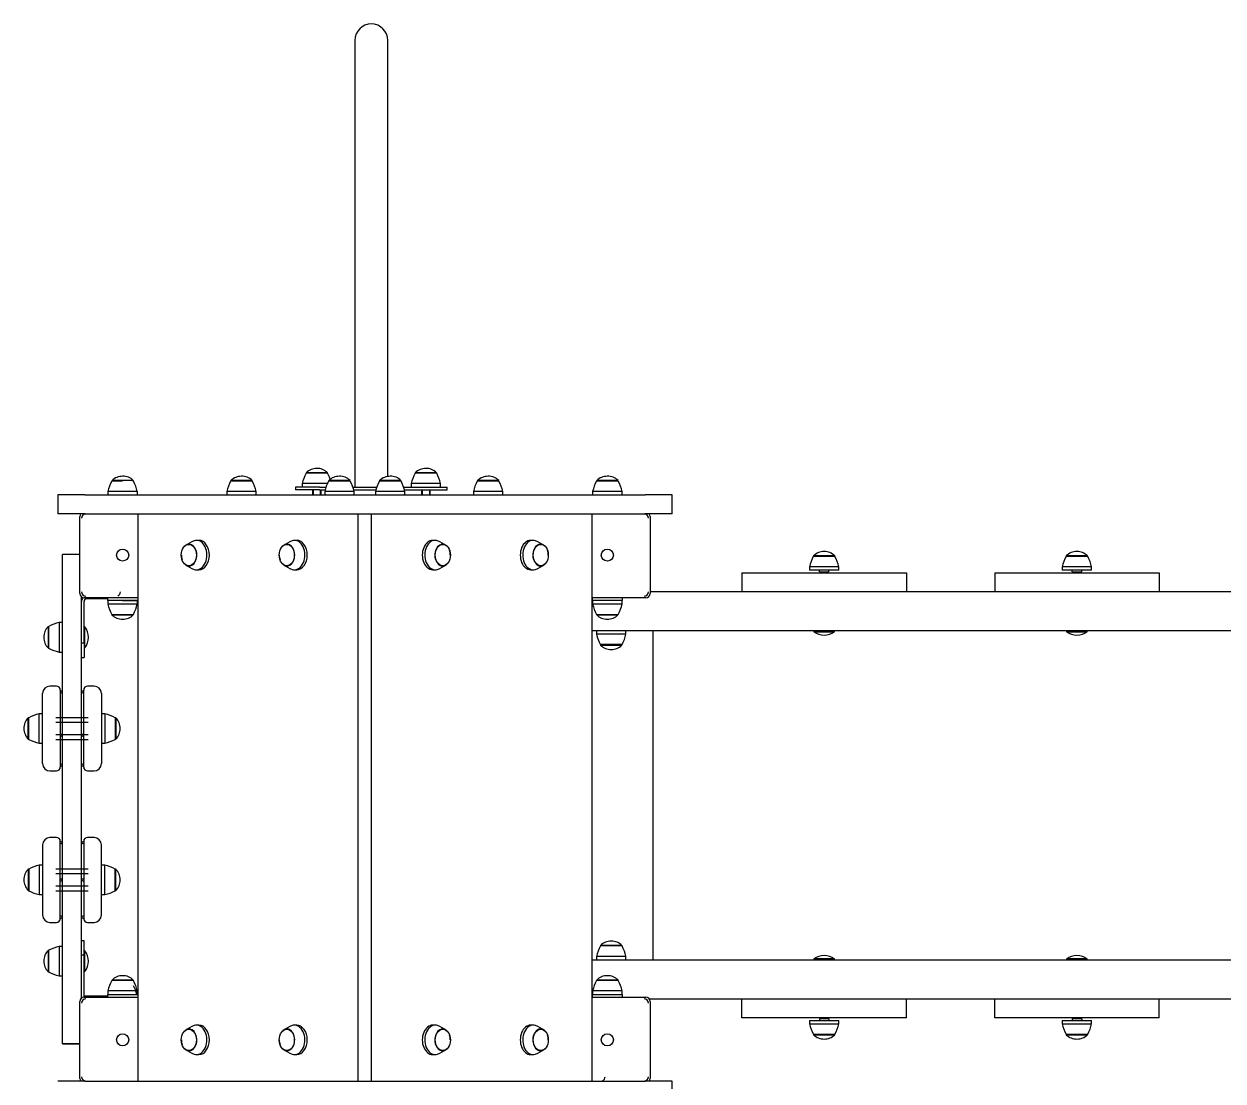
# Model space of a CAD drawing. Header units: millimetres. Extents: x 1089 to 46270, y 1624 to 35257.
# Drawn here: x 1144.367 to 1145.753, y 1645.784 to 1647.005 of the extents above; entities that cross this region are included whole.
import ezdxf

# ---------------------------------------------------------------- set-up
doc = ezdxf.new("R2010")
doc.units = ezdxf.units.MM

# ---------------------------------------------------------------- blocks, each defined once
blk = doc.blocks.new('A$C411B504A')
at = {"ltscale": 25.4}
for p, q in [((0.3824, 1.9741), (0.3824, 1.8541)), ((0.4204, 1.8541), (0.4204, 1.9741)), ((0.3824, 1.8541), (0.3824, 1.458)), ((0.4204, 1.4698), (0.4204, 1.8541)), ((0.3509, 1.474), (0.3259, 1.474)), ((0.3506, 1.4745), (0.3261, 1.4745)), ((0.3261, 1.4745), (0.3261, 1.474)), ((0.3506, 1.4737), (0.3506, 1.4745)), ((0.4769, 1.474), (0.4519, 1.474)), ((0.4766, 1.4745), (0.4521, 1.4745)), ((0.4521, 1.4745), (0.4521, 1.474)), ((0.4685, 1.4745), (0.4694, 1.4745)), ((0.4766, 1.4737), (0.4766, 1.4745)), ((0.114, 1.465), (0.1015, 1.465)), ((0.1263, 1.4655), (0.1018, 1.4655)), ((0.1018, 1.4655), (0.1018, 1.4647)), ((0.1263, 1.4647), (0.1263, 1.4655)), ((0.1265, 1.465), (0.1265, 1.465)), ((0.2638, 1.465), (0.2388, 1.465)), ((0.2636, 1.4655), (0.2391, 1.4655)), ((0.2391, 1.4655), (0.2391, 1.4649)), ((0.2636, 1.4649), (0.2636, 1.4655)), ((0.3139, 1.458), (0.3139, 1.455)), ((0.3414, 1.458), (0.3139, 1.458)), ((0.3414, 1.455), (0.3139, 1.455)), ((0.3507, 1.462), (0.3214, 1.462)), ((0.3214, 1.462), (0.3214, 1.458)), ((0.3334, 1.455), (0.3334, 1.449)), ((0.3343, 1.455), (0.3343, 1.449)), ((0.3414, 1.458), (0.3489, 1.458)), ((0.3414, 1.455), (0.3481, 1.455)), ((0.3424, 1.455), (0.3424, 1.449)), ((0.3434, 1.449), (0.3434, 1.455)), ((0.377, 1.465), (0.352, 1.465)), ((0.3767, 1.4655), (0.3522, 1.4655)), ((0.3522, 1.4655), (0.3522, 1.4649)), ((0.3767, 1.4649), (0.3767, 1.4655)), ((0.3799, 1.458), (0.4076, 1.458)), ((0.3809, 1.455), (0.4068, 1.455)), ((0.4357, 1.465), (0.4107, 1.465)), ((0.4354, 1.4655), (0.4109, 1.4655)), ((0.4109, 1.4655), (0.4109, 1.4647)), ((0.4354, 1.4647), (0.4354, 1.4655)), ((0.4386, 1.458), (0.4614, 1.458)), ((0.4396, 1.455), (0.4614, 1.455)), ((0.4474, 1.462), (0.4474, 1.458)), ((0.4814, 1.462), (0.4474, 1.462)), ((0.4594, 1.455), (0.4594, 1.449)), ((0.4603, 1.455), (0.4603, 1.449)), ((0.4614, 1.458), (0.4889, 1.458)), ((0.4614, 1.455), (0.4889, 1.455)), ((0.4685, 1.455), (0.4685, 1.449)), ((0.4694, 1.449), (0.4694, 1.455)), ((0.4814, 1.458), (0.4814, 1.462)), ((0.4889, 1.455), (0.4889, 1.458)), ((0.5488, 1.465), (0.5238, 1.465)), ((0.5486, 1.4655), (0.5241, 1.4655)), ((0.5241, 1.4655), (0.5241, 1.4647)), ((0.5486, 1.4647), (0.5486, 1.4655)), ((0.6866, 1.465), (0.6616, 1.465)), ((0.6863, 1.4655), (0.6618, 1.4655)), ((0.6618, 1.4655), (0.6618, 1.4647)), ((0.6863, 1.4647), (0.6863, 1.4655)), ((0.0704, 1.449), (0.039, 1.449)), ((0.039, 1.449), (0.039, 1.427)), ((0.0704, 1.449), (0.3516, 1.449)), ((0.097, 1.453), (0.097, 1.449)), ((0.131, 1.453), (0.097, 1.453)), ((0.131, 1.449), (0.131, 1.453)), ((0.2343, 1.453), (0.2343, 1.449)), ((0.2683, 1.453), (0.2343, 1.453)), ((0.2683, 1.449), (0.2683, 1.453)), ((0.3475, 1.453), (0.3475, 1.449)), ((0.3815, 1.453), (0.3475, 1.453)), ((0.3516, 1.449), (0.4365, 1.449)), ((0.3815, 1.449), (0.3815, 1.453)), ((0.4062, 1.453), (0.4062, 1.449)), ((0.4402, 1.453), (0.4062, 1.453)), ((0.4365, 1.449), (0.7178, 1.449)), ((0.4402, 1.449), (0.4402, 1.453)), ((0.5533, 1.453), (0.5193, 1.453)), ((0.5193, 1.453), (0.5193, 1.449)), ((0.5533, 1.449), (0.5533, 1.453)), ((0.6571, 1.453), (0.6571, 1.449)), ((0.6911, 1.453), (0.6571, 1.453)), ((0.6911, 1.449), (0.6911, 1.453)), ((0.7491, 1.449), (0.7178, 1.449)), ((0.7491, 1.427), (0.7491, 1.449)), ((0.0704, 1.427), (0.039, 1.427)), ((0.0645, 1.335), (0.0645, 1.424)), ((0.0704, 1.427), (0.3516, 1.427)), ((0.1315, 1.427), (0.1315, 0.7719)), ((0.3516, 1.427), (0.4365, 1.427)), ((0.3861, 0.7719), (0.3861, 1.427)), ((0.4016, 0.7719), (0.4016, 1.427)), ((0.4365, 1.427), (0.7178, 1.427)), ((0.6562, 1.427), (0.6562, 0.7719)), ((0.7491, 1.427), (0.7178, 1.427)), ((0.7236, 1.424), (0.7236, 1.335)), ((0.1926, 1.3917), (0.1905, 1.3917)), ((0.2022, 1.3965), (0.1994, 1.3965)), ((0.3058, 1.3917), (0.3037, 1.3917)), ((0.3153, 1.3965), (0.3125, 1.3965)), ((0.4752, 1.3965), (0.4723, 1.3965)), ((0.484, 1.3917), (0.4819, 1.3917)), ((0.5883, 1.3965), (0.5855, 1.3965)), ((0.5972, 1.3917), (0.595, 1.3917)), ((0.0445, 1.2804), (0.0445, 1.38)), ((0.0645, 1.38), (0.0445, 1.38)), ((0.9371, 1.378), (0.9121, 1.378)), ((0.9369, 1.3785), (0.9124, 1.3785)), ((0.9124, 1.3785), (0.9124, 1.3777)), ((0.9369, 1.3777), (0.9369, 1.3785)), ((1.2292, 1.378), (1.2042, 1.378)), ((1.2044, 1.3785), (1.2044, 1.3777)), ((1.2289, 1.3785), (1.2044, 1.3785)), ((1.2289, 1.3777), (1.2289, 1.3785)), ((0.1905, 1.3672), (0.1926, 1.3672)), ((0.1994, 1.3625), (0.2022, 1.3625)), ((0.3037, 1.3672), (0.3058, 1.3672)), ((0.3125, 1.3625), (0.3153, 1.3625)), ((0.4723, 1.3625), (0.4752, 1.3625)), ((0.4819, 1.3672), (0.484, 1.3672)), ((0.5855, 1.3625), (0.5883, 1.3625)), ((0.595, 1.3672), (0.5972, 1.3672)), ((0.8296, 1.359), (1.0196, 1.359)), ((0.8296, 1.359), (0.8296, 1.337)), ((0.9076, 1.366), (0.9076, 1.362)), ((0.9416, 1.366), (0.9076, 1.366)), ((0.9416, 1.362), (0.9076, 1.362)), ((0.9191, 1.36), (0.9191, 1.362)), ((0.9191, 1.36), (0.9201, 1.36)), ((0.9196, 1.36), (0.9196, 1.359)), ((0.9201, 1.36), (0.9291, 1.36)), ((0.9205, 1.36), (0.9205, 1.359)), ((0.9287, 1.36), (0.9287, 1.359)), ((0.9291, 1.36), (0.9301, 1.36)), ((0.9296, 1.359), (0.9296, 1.36)), ((0.9301, 1.36), (0.9301, 1.362)), ((0.9416, 1.362), (0.9416, 1.366)), ((1.0196, 1.359), (1.0196, 1.337)), ((1.1217, 1.359), (1.3117, 1.359)), ((1.1217, 1.359), (1.1217, 1.337)), ((1.1997, 1.366), (1.1997, 1.362)), ((1.2337, 1.366), (1.1997, 1.366)), ((1.2337, 1.362), (1.1997, 1.362)), ((1.2112, 1.36), (1.2112, 1.362)), ((1.2112, 1.36), (1.2122, 1.36)), ((1.2117, 1.36), (1.2117, 1.359)), ((1.2122, 1.36), (1.2212, 1.36)), ((1.2126, 1.36), (1.2126, 1.359)), ((1.2207, 1.36), (1.2207, 1.359)), ((1.2212, 1.36), (1.2222, 1.36)), ((1.2217, 1.359), (1.2217, 1.36)), ((1.2222, 1.36), (1.2222, 1.362)), ((1.2337, 1.362), (1.2337, 1.366)), ((1.3117, 1.359), (1.3117, 1.337)), ((0.0665, 1.2804), (0.0665, 1.331)), ((3.1649, 1.337), (0.7236, 1.337)), ((0.1315, 1.33), (0.0695, 1.33)), ((0.0695, 1.2777), (0.0695, 1.326)), ((0.0965, 1.329), (0.0725, 1.329)), ((0.0965, 1.33), (0.0965, 1.327)), ((0.1315, 1.327), (0.0965, 1.327)), ((0.097, 1.327), (0.097, 1.323)), ((0.097, 1.323), (0.131, 1.323)), ((0.114, 1.327), (0.131, 1.327)), ((0.131, 1.323), (0.131, 1.327)), ((0.7186, 1.33), (0.6562, 1.33)), ((0.6566, 1.33), (0.6566, 1.327)), ((0.6916, 1.327), (0.6566, 1.327)), ((0.6571, 1.327), (0.6571, 1.323)), ((0.6571, 1.323), (0.6911, 1.323)), ((0.6911, 1.323), (0.6911, 1.327)), ((0.6916, 1.327), (0.6916, 1.33)), ((0.1015, 1.311), (0.1265, 1.311)), ((0.1018, 1.3113), (0.1018, 1.3105)), ((0.1018, 1.3105), (0.1263, 1.3105)), ((0.1263, 1.3105), (0.1263, 1.3113)), ((0.6616, 1.311), (0.6866, 1.311)), ((0.6618, 1.3113), (0.6618, 1.3105)), ((0.6618, 1.3105), (0.6863, 1.3105)), ((0.6863, 1.3105), (0.6863, 1.3113)), ((0.028, 1.2967), (0.028, 1.2722)), ((0.0288, 1.2967), (0.028, 1.2967)), ((0.0285, 1.297), (0.0285, 1.272)), ((0.0445, 1.3015), (0.0405, 1.3015)), ((0.0405, 1.3015), (0.0405, 1.2675)), ((0.0705, 1.2965), (0.0695, 1.2965)), ((0.0705, 1.2725), (0.0705, 1.2965)), ((3.2058, 1.292), (0.6562, 1.292)), ((0.6616, 1.292), (0.6616, 1.288)), ((0.6956, 1.288), (0.6956, 1.292)), ((0.7266, 1.292), (0.7266, 0.9119)), ((0.7266, 1.292), (0.7266, 0.9119)), ((0.9126, 1.292), (0.9126, 1.291)), ((0.9126, 1.291), (0.9366, 1.291)), ((0.9366, 1.291), (0.9366, 1.292)), ((1.2047, 1.292), (1.2047, 1.291)), ((1.2047, 1.291), (1.2287, 1.291)), ((1.2287, 1.291), (1.2287, 1.292)), ((0.0445, 1.178), (0.0445, 1.2804)), ((0.0665, 1.178), (0.0665, 1.2804)), ((0.0695, 1.2777), (0.0665, 1.2777)), ((0.0695, 1.2777), (0.0695, 1.261)), ((0.6956, 1.288), (0.6616, 1.288)), ((0.6911, 1.276), (0.6661, 1.276)), ((0.6663, 1.2761), (0.6663, 1.2755)), ((0.6663, 1.2755), (0.6908, 1.2755)), ((0.6908, 1.2755), (0.6908, 1.2761)), ((0.028, 1.2722), (0.0288, 1.2722)), ((0.0405, 1.2675), (0.0445, 1.2675)), ((0.0445, 1.0752), (0.0445, 1.2689)), ((0.0665, 1.261), (0.0695, 1.261)), ((0.0695, 1.2725), (0.0705, 1.2725)), ((0.0215, 1.1386), (0.0215, 1.2196)), ((0.0375, 1.2281), (0.03, 1.2281)), ((0.042, 1.2236), (0.042, 1.1346)), ((0.043, 1.2224), (0.042, 1.2224)), ((0.042, 1.2204), (0.043, 1.2204)), ((0.069, 1.2224), (0.068, 1.2224)), ((0.068, 1.2204), (0.069, 1.2204)), ((0.069, 1.1346), (0.069, 1.2236)), ((0.081, 1.2281), (0.0735, 1.2281)), ((0.0895, 1.2196), (0.0895, 1.1386)), ((0.0055, 1.1666), (0.0055, 1.1916)), ((0.0215, 1.1961), (0.0175, 1.1961)), ((0.0175, 1.1621), (0.0175, 1.1961)), ((0.042, 1.1916), (0.037, 1.1916)), ((0.0445, 1.1916), (0.042, 1.1916)), ((0.0665, 1.1916), (0.0445, 1.1916)), ((0.069, 1.1916), (0.0665, 1.1916)), ((0.074, 1.1916), (0.069, 1.1916)), ((0.0935, 1.1961), (0.0895, 1.1961)), ((0.0935, 1.1961), (0.0935, 1.1621)), ((0.1055, 1.1916), (0.1055, 1.1666)), ((0.005, 1.1669), (0.005, 1.1914)), ((0.0056, 1.1914), (0.005, 1.1914)), ((0.074, 1.1861), (0.037, 1.1861)), ((0.0445, 1.1142), (0.0445, 1.178)), ((0.0665, 1.1142), (0.0665, 1.178)), ((0.106, 1.1914), (0.1052, 1.1914)), ((0.106, 1.1914), (0.106, 1.1669)), ((0.005, 1.1669), (0.0056, 1.1669)), ((0.037, 1.1721), (0.074, 1.1721)), ((0.037, 1.1666), (0.042, 1.1666)), ((0.043, 1.1724), (0.042, 1.1724)), ((0.042, 1.1704), (0.043, 1.1704)), ((0.042, 1.1666), (0.0445, 1.1666)), ((0.0445, 1.1666), (0.0665, 1.1666)), ((0.0665, 1.1666), (0.069, 1.1666)), ((0.069, 1.1724), (0.068, 1.1724)), ((0.068, 1.1704), (0.069, 1.1704)), ((0.069, 1.1666), (0.074, 1.1666)), ((0.1052, 1.1669), (0.106, 1.1669)), ((0.0175, 1.1621), (0.0215, 1.1621)), ((0.0895, 1.1621), (0.0935, 1.1621)), ((0.043, 1.1378), (0.042, 1.1378)), ((0.069, 1.1378), (0.068, 1.1378)), ((0.03, 1.1301), (0.0375, 1.1301)), ((0.042, 1.1358), (0.043, 1.1358)), ((0.068, 1.1358), (0.069, 1.1358)), ((0.0735, 1.1301), (0.081, 1.1301)), ((0.0445, 1.0752), (0.0445, 1.1142)), ((0.0665, 1.0752), (0.0665, 1.1142)), ((0.0445, 1.016), (0.0445, 1.0752)), ((0.0665, 1.016), (0.0665, 1.0752)), ((0.0375, 1.0532), (0.03, 1.0532)), ((0.081, 1.0532), (0.0735, 1.0532)), ((0.0215, 1.0447), (0.0215, 0.9637)), ((0.042, 0.9597), (0.042, 1.0487)), ((0.043, 1.0482), (0.042, 1.0482)), ((0.042, 1.0462), (0.043, 1.0462)), ((0.069, 1.0482), (0.068, 1.0482)), ((0.068, 1.0462), (0.069, 1.0462)), ((0.069, 1.0487), (0.069, 0.9597)), ((0.0895, 0.9637), (0.0895, 1.0447)), ((0.005, 1.0165), (0.005, 0.992)), ((0.0056, 1.0165), (0.005, 1.0165)), ((0.0055, 1.0167), (0.0055, 0.9917)), ((0.0215, 1.0212), (0.0175, 1.0212)), ((0.0175, 1.0212), (0.0175, 0.9872)), ((0.042, 1.0167), (0.037, 1.0167)), ((0.0445, 1.0167), (0.042, 1.0167)), ((0.0665, 1.0167), (0.0445, 1.0167)), ((0.0445, 0.9143), (0.0445, 1.016)), ((0.069, 1.0167), (0.0665, 1.0167)), ((0.0665, 0.9143), (0.0665, 1.016)), ((0.074, 1.0167), (0.069, 1.0167)), ((0.0935, 1.0212), (0.0895, 1.0212)), ((0.0935, 0.9872), (0.0935, 1.0212)), ((0.1055, 0.9917), (0.1055, 1.0167)), ((0.106, 1.0165), (0.1055, 1.0165)), ((0.106, 0.992), (0.106, 1.0165)), ((0.074, 1.0112), (0.037, 1.0112)), ((0.043, 1.0052), (0.042, 1.0052)), ((0.042, 1.0032), (0.043, 1.0032)), ((0.069, 1.0052), (0.068, 1.0052)), ((0.068, 1.0032), (0.069, 1.0032)), ((0.005, 0.992), (0.0056, 0.992)), ((0.0175, 0.9872), (0.0215, 0.9872)), ((0.037, 0.9972), (0.074, 0.9972)), ((0.037, 0.9917), (0.042, 0.9917)), ((0.042, 0.9917), (0.0445, 0.9917)), ((0.0445, 0.9917), (0.0665, 0.9917)), ((0.0665, 0.9917), (0.069, 0.9917)), ((0.069, 0.9917), (0.074, 0.9917)), ((0.0895, 0.9872), (0.0935, 0.9872)), ((0.1052, 0.992), (0.106, 0.992)), ((0.043, 0.9622), (0.042, 0.9622)), ((0.042, 0.9602), (0.043, 0.9602)), ((0.069, 0.9622), (0.068, 0.9622)), ((0.068, 0.9602), (0.069, 0.9602)), ((0.03, 0.9552), (0.0375, 0.9552)), ((0.0735, 0.9552), (0.081, 0.9552)), ((0.0695, 0.9339), (0.0665, 0.9339)), ((0.0695, 0.9172), (0.0695, 0.9339)), ((0.6908, 0.9284), (0.6663, 0.9284)), ((0.6663, 0.9284), (0.6663, 0.9278)), ((0.6908, 0.9278), (0.6908, 0.9284)), ((0.028, 0.9227), (0.028, 0.8982)), ((0.0288, 0.9227), (0.028, 0.9227)), ((0.0285, 0.9229), (0.0285, 0.8979)), ((0.0405, 0.9274), (0.0405, 0.8934)), ((0.0445, 0.9274), (0.0405, 0.9274)), ((0.0695, 0.9172), (0.0665, 0.9172)), ((0.0705, 0.9224), (0.0695, 0.9224)), ((0.0695, 0.8689), (0.0695, 0.9172)), ((0.0705, 0.8984), (0.0705, 0.9224)), ((0.6616, 0.9159), (0.6616, 0.9119)), ((0.6956, 0.9159), (0.6616, 0.9159)), ((0.6911, 0.9279), (0.6661, 0.9279)), ((0.6956, 0.9119), (0.6956, 0.9159)), ((0.0445, 0.8149), (0.0445, 0.9143)), ((0.0665, 0.8669), (0.0665, 0.9143)), ((0.6562, 0.9119), (3.2058, 0.9119)), ((0.9126, 0.9129), (0.9126, 0.9119)), ((0.9366, 0.9129), (0.9126, 0.9129)), ((0.9366, 0.9119), (0.9366, 0.9129)), ((1.2047, 0.9129), (1.2047, 0.9119)), ((1.2287, 0.9129), (1.2047, 0.9129)), ((1.2287, 0.9119), (1.2287, 0.9129)), ((0.028, 0.8982), (0.0288, 0.8982)), ((0.0405, 0.8934), (0.0445, 0.8934)), ((0.0695, 0.8984), (0.0705, 0.8984)), ((0.1265, 0.8879), (0.1015, 0.8879)), ((0.1263, 0.8884), (0.1018, 0.8884)), ((0.1018, 0.8884), (0.1018, 0.8876)), ((0.1263, 0.8876), (0.1263, 0.8884)), ((0.6866, 0.8879), (0.6616, 0.8879)), ((0.6863, 0.8884), (0.6618, 0.8884)), ((0.6618, 0.8884), (0.6618, 0.8876)), ((0.6863, 0.8876), (0.6863, 0.8884)), ((0.097, 0.8759), (0.097, 0.8719)), ((0.131, 0.8759), (0.097, 0.8759)), ((0.131, 0.8719), (0.131, 0.8759)), ((0.6571, 0.8759), (0.6571, 0.8719)), ((0.6911, 0.8759), (0.6571, 0.8759)), ((0.6911, 0.8719), (0.6911, 0.8759)), ((0.0645, 0.7749), (0.0645, 0.8639)), ((0.0965, 0.8699), (0.0695, 0.8699)), ((0.0695, 0.8689), (0.1315, 0.8689)), ((0.0965, 0.8719), (0.0965, 0.8689)), ((0.0965, 0.8719), (0.1315, 0.8719)), ((0.6562, 0.8689), (0.7186, 0.8689)), ((0.6566, 0.8719), (0.6566, 0.8689)), ((0.6566, 0.8719), (0.6916, 0.8719)), ((0.6916, 0.8689), (0.6916, 0.8719)), ((0.7226, 0.8669), (3.1709, 0.8669)), ((0.7236, 0.8639), (0.7236, 0.7749)), ((0.8296, 0.8449), (0.8296, 0.8669)), ((1.0196, 0.8449), (1.0196, 0.8669)), ((1.1217, 0.8449), (1.1217, 0.8669)), ((1.3117, 0.8449), (1.3117, 0.8669)), ((0.1926, 0.8317), (0.1905, 0.8317)), ((0.2022, 0.8364), (0.1994, 0.8364)), ((0.3058, 0.8317), (0.3037, 0.8317)), ((0.3153, 0.8364), (0.3125, 0.8364)), ((0.4752, 0.8364), (0.4723, 0.8364)), ((0.484, 0.8317), (0.4819, 0.8317)), ((0.5883, 0.8364), (0.5855, 0.8364)), ((0.5972, 0.8317), (0.595, 0.8317)), ((1.0196, 0.8449), (0.8296, 0.8449)), ((0.9076, 0.8419), (0.9076, 0.8379)), ((0.9076, 0.8419), (0.9416, 0.8419)), ((0.9076, 0.8379), (0.9416, 0.8379)), ((0.9191, 0.8439), (0.9191, 0.8419)), ((0.9201, 0.8439), (0.9191, 0.8439)), ((0.9196, 0.8449), (0.9196, 0.8439)), ((0.9291, 0.8439), (0.9201, 0.8439)), ((0.9205, 0.8439), (0.9205, 0.8449)), ((0.9287, 0.8439), (0.9287, 0.8449)), ((0.9301, 0.8439), (0.9291, 0.8439)), ((0.9296, 0.8439), (0.9296, 0.8449)), ((0.9301, 0.8439), (0.9301, 0.8419)), ((0.9416, 0.8379), (0.9416, 0.8419)), ((1.3117, 0.8449), (1.1217, 0.8449)), ((1.1997, 0.8419), (1.2337, 0.8419)), ((1.1997, 0.8419), (1.1997, 0.8379)), ((1.1997, 0.8379), (1.2337, 0.8379)), ((1.2112, 0.8439), (1.2112, 0.8419)), ((1.2122, 0.8439), (1.2112, 0.8439)), ((1.2117, 0.8449), (1.2117, 0.8439)), ((1.2212, 0.8439), (1.2122, 0.8439)), ((1.2126, 0.8439), (1.2126, 0.8449)), ((1.2207, 0.8439), (1.2207, 0.8449)), ((1.2222, 0.8439), (1.2212, 0.8439)), ((1.2217, 0.8439), (1.2217, 0.8449)), ((1.2222, 0.8439), (1.2222, 0.8419)), ((1.2337, 0.8379), (1.2337, 0.8419)), ((0.9121, 0.8259), (0.9371, 0.8259)), ((0.9124, 0.8262), (0.9124, 0.8254)), ((0.9124, 0.8254), (0.9369, 0.8254)), ((0.9369, 0.8254), (0.9369, 0.8262)), ((1.2042, 0.8259), (1.2292, 0.8259)), ((1.2044, 0.8262), (1.2044, 0.8254)), ((1.2044, 0.8254), (1.2289, 0.8254)), ((1.2289, 0.8254), (1.2289, 0.8262)), ((0.0445, 0.8149), (0.0645, 0.8149)), ((0.0445, 0.8149), (0.0445, 0.8149)), ((0.0645, 0.8149), (0.0445, 0.8149)), ((0.1905, 0.8072), (0.1926, 0.8072)), ((0.3037, 0.8072), (0.3058, 0.8072)), ((0.4819, 0.8072), (0.484, 0.8072)), ((0.595, 0.8072), (0.5972, 0.8072)), ((0.1994, 0.8024), (0.2022, 0.8024)), ((0.3125, 0.8024), (0.3153, 0.8024)), ((0.4723, 0.8024), (0.4752, 0.8024)), ((0.5855, 0.8024), (0.5883, 0.8024)), ((0.0704, 0.7719), (0.039, 0.7719)), ((0.0704, 0.7719), (0.3516, 0.7719)), ((0.3516, 0.7719), (0.4365, 0.7719)), ((0.4365, 0.7719), (0.7178, 0.7719)), ((0.7491, 0.7719), (0.7178, 0.7719)), ((0.7491, 0.7499), (0.7491, 0.7719))]:
    blk.add_line(p, q, dxfattribs=at)
for centre in [(0.114, 1.3795), (0.6741, 1.3795), (0.114, 0.8194), (0.6741, 0.8194)]:
    blk.add_circle(centre, 0.007, dxfattribs=at)
for centre, radius, start, end in [((0.4014, 1.9741), 0.019, 0, 180), ((0.1135, 1.4543), 0.0162, 88.048, 136.359), ((0.1145, 1.4542), 0.0164, 43.9298, 91.6633), ((0.2508, 1.4543), 0.0162, 88.048, 136.359), ((0.2518, 1.4542), 0.0164, 43.9298, 91.6633), ((0.3682, 1.4513), 0.048, 151.7738, 167.1141), ((0.3378, 1.4633), 0.0162, 88.048, 136.359), ((0.3388, 1.4632), 0.0164, 43.9298, 91.6633), ((0.3085, 1.4513), 0.0481, 16.6435, 28.2087), ((0.3639, 1.4543), 0.0162, 88.048, 136.359), ((0.365, 1.4542), 0.0164, 43.9298, 91.6633), ((0.4226, 1.4543), 0.0162, 88.048, 136.359), ((0.4237, 1.4542), 0.0164, 43.9298, 91.6633), ((0.4942, 1.4513), 0.048, 151.7738, 167.1141), ((0.4638, 1.4633), 0.0162, 88.048, 136.359), ((0.4649, 1.4632), 0.0164, 43.9298, 91.6633), ((0.4345, 1.4513), 0.0481, 12.9034, 28.2087), ((0.5358, 1.4543), 0.0162, 88.048, 136.359), ((0.5368, 1.4542), 0.0164, 43.9298, 91.6633), ((0.6735, 1.4543), 0.0162, 88.048, 136.359), ((0.6746, 1.4542), 0.0164, 43.9298, 91.6633), ((0.1438, 1.4423), 0.048, 151.7738, 167.1141), ((0.0841, 1.4423), 0.0481, 12.9034, 28.2087), ((0.2811, 1.4423), 0.048, 151.7738, 167.1141), ((0.2214, 1.4423), 0.0481, 12.9034, 28.2087), ((0.3943, 1.4423), 0.048, 151.7738, 167.1141), ((0.3346, 1.4423), 0.0481, 12.9034, 28.2087), ((0.453, 1.4423), 0.048, 151.7738, 167.1141), ((0.3933, 1.4423), 0.0481, 12.9034, 28.2087), ((0.5661, 1.4423), 0.048, 151.7738, 167.1141), ((0.5064, 1.4423), 0.0481, 12.9034, 28.2087), ((0.7039, 1.4423), 0.048, 151.7738, 167.1141), ((0.6442, 1.4423), 0.0481, 12.9034, 28.2087), ((0.0695, 1.424), 0.005, 143.1301, 180), ((0.0715, 1.422), 0.005, 90, 180), ((0.7166, 1.422), 0.005, 0, 90), ((0.7186, 1.424), 0.005, 0, 36.8699), ((0.2083, 1.3634), 0.0346, 109.6829, 129.7722), ((0.3215, 1.3634), 0.0346, 109.6829, 129.7722), ((0.4662, 1.3634), 0.0346, 50.2267, 70.3181), ((0.5794, 1.3634), 0.0346, 50.2267, 70.3181), ((0.1983, 1.3795), 0.0164, 179.9733, 199.5225), ((0.3114, 1.3795), 0.0164, 179.9733, 199.5225), ((0.4762, 1.3795), 0.0164, 359.9733, 19.5225), ((0.5894, 1.3795), 0.0164, 359.9733, 19.5225), ((0.9544, 1.3553), 0.048, 151.7738, 167.1141), ((0.9241, 1.3673), 0.0162, 88.048, 136.359), ((0.9251, 1.3671), 0.0164, 43.9298, 91.6633), ((0.8947, 1.3552), 0.0481, 12.9034, 28.2087), ((1.2465, 1.3553), 0.048, 151.7738, 167.1141), ((1.2161, 1.3673), 0.0162, 88.048, 136.359), ((1.2171, 1.3671), 0.0164, 43.9298, 91.6633), ((1.1868, 1.3552), 0.0481, 12.9034, 28.2087), ((0.2083, 1.3955), 0.0346, 230.2267, 250.3181), ((0.3215, 1.3955), 0.0346, 230.2267, 250.3181), ((0.4662, 1.3956), 0.0346, 289.6829, 309.7722), ((0.5794, 1.3956), 0.0346, 289.6829, 309.7722), ((0.0695, 1.335), 0.005, 180, 270), ((0.0715, 1.337), 0.005, 180, 270), ((0.0725, 1.326), 0.006, 135.9121, 180), ((0.1065, 1.337), 0.005, 290.8602, 0), ((0.7166, 1.337), 0.005, 270, 0), ((0.7186, 1.335), 0.005, 270, 0), ((0.0725, 1.326), 0.003, 90.0183, 180), ((0.1439, 1.3337), 0.0481, 192.9034, 208.2087), ((0.0842, 1.3337), 0.048, 331.7738, 347.1141), ((0.704, 1.3337), 0.0481, 192.9034, 208.2087), ((0.6443, 1.3337), 0.048, 331.7738, 347.1141), ((0.1135, 1.3218), 0.0164, 223.9298, 271.6633), ((0.1146, 1.3216), 0.0162, 268.048, 316.359), ((0.6736, 1.3218), 0.0164, 223.9298, 271.6633), ((0.6746, 1.3216), 0.0162, 268.048, 316.359), ((0.0393, 1.285), 0.0164, 133.9298, 181.6633), ((0.0513, 1.2546), 0.0481, 102.9034, 118.2087), ((0.053, 1.284), 0.0215, 1.3454, 35.5245), ((0.9251, 1.3084), 0.0214, 234.3756, 268.7545), ((0.9241, 1.3085), 0.0215, 271.3454, 305.5245), ((1.2171, 1.3084), 0.0214, 234.3756, 268.7545), ((1.2162, 1.3085), 0.0215, 271.3454, 305.5245), ((0.0392, 1.2839), 0.0162, 178.048, 226.359), ((0.0531, 1.2849), 0.0214, 324.3756, 358.7545), ((0.7085, 1.2987), 0.0481, 192.9034, 208.2087), ((0.6781, 1.2868), 0.0164, 223.9298, 271.6633), ((0.6791, 1.2866), 0.0162, 268.048, 316.359), ((0.6488, 1.2987), 0.048, 331.7738, 347.1141), ((0.0512, 1.3143), 0.048, 241.7738, 257.1141), ((0.03, 1.2196), 0.0085, 90, 180), ((0.0375, 1.2236), 0.0045, 0, 90), ((0.043, 1.2214), 0.001, 270, 90), ((0.068, 1.2214), 0.001, 90, 270), ((0.0735, 1.2236), 0.0045, 90, 180), ((0.081, 1.2196), 0.0085, 0, 90), ((0.0282, 1.1492), 0.0481, 102.9034, 118.2087), ((0.0828, 1.1493), 0.048, 61.7738, 77.1141), ((0.0163, 1.1796), 0.0164, 133.9298, 181.6633), ((0.0162, 1.1786), 0.0162, 178.048, 226.359), ((0.0949, 1.1797), 0.0162, 358.048, 46.359), ((0.0947, 1.1787), 0.0164, 313.9298, 1.6633), ((0.0282, 1.2089), 0.048, 241.7738, 257.1141), ((0.043, 1.1714), 0.001, 270, 90), ((0.068, 1.1714), 0.001, 90, 270), ((0.0828, 1.209), 0.0481, 282.9034, 298.2087), ((0.03, 1.1386), 0.0085, 180, 270), ((0.043, 1.1368), 0.001, 270, 90), ((0.068, 1.1368), 0.001, 90, 270), ((0.081, 1.1386), 0.0085, 270, 0), ((0.0375, 1.1346), 0.0045, 270, 0), ((0.0735, 1.1346), 0.0045, 180, 270), ((0.03, 1.0447), 0.0085, 90, 180), ((0.0375, 1.0487), 0.0045, 0, 90), ((0.0735, 1.0487), 0.0045, 90, 180), ((0.081, 1.0447), 0.0085, 0, 90), ((0.043, 1.0472), 0.001, 0, 90), ((0.043, 1.0472), 0.001, 270, 0), ((0.068, 1.0472), 0.001, 90, 180), ((0.068, 1.0472), 0.001, 180, 270), ((0.0163, 1.0047), 0.0164, 133.9298, 181.6633), ((0.0282, 0.9743), 0.0481, 102.9034, 118.2087), ((0.0828, 0.9744), 0.048, 61.7738, 77.1141), ((0.0949, 1.0048), 0.0162, 358.048, 46.359), ((0.0162, 1.0037), 0.0162, 178.048, 226.359), ((0.043, 1.0042), 0.001, 0, 90), ((0.043, 1.0042), 0.001, 270, 0), ((0.068, 1.0042), 0.001, 90, 180), ((0.068, 1.0042), 0.001, 180, 270), ((0.0947, 1.0038), 0.0164, 313.9298, 1.6633), ((0.0282, 1.034), 0.048, 241.7738, 257.1141), ((0.0828, 1.0341), 0.0481, 282.9034, 298.2087), ((0.03, 0.9637), 0.0085, 180, 270), ((0.0375, 0.9597), 0.0045, 270, 0), ((0.043, 0.9612), 0.001, 0, 90), ((0.043, 0.9612), 0.001, 270, 0), ((0.068, 0.9612), 0.001, 90, 180), ((0.068, 0.9612), 0.001, 180, 270), ((0.0735, 0.9597), 0.0045, 180, 270), ((0.081, 0.9637), 0.0085, 270, 0), ((0.678, 0.9173), 0.0162, 88.048, 136.359), ((0.6791, 0.9171), 0.0164, 43.9298, 91.6633), ((0.0393, 0.9109), 0.0164, 133.9298, 181.6633), ((0.0513, 0.8805), 0.0481, 102.9034, 118.2087), ((0.053, 0.9099), 0.0215, 1.3454, 35.5245), ((0.7084, 0.9052), 0.048, 151.7738, 167.1141), ((0.6487, 0.9052), 0.0481, 12.9034, 28.2087), ((0.9251, 0.8954), 0.0215, 91.3454, 125.5245), ((0.9242, 0.8955), 0.0214, 54.3756, 88.7545), ((1.2172, 0.8954), 0.0215, 91.3454, 125.5245), ((1.2162, 0.8955), 0.0214, 54.3756, 88.7545), ((0.0392, 0.9099), 0.0162, 178.048, 226.359), ((0.0531, 0.9109), 0.0214, 324.3756, 358.7545), ((0.0512, 0.9402), 0.048, 241.7738, 257.1141), ((0.1438, 0.8652), 0.048, 151.7738, 167.1141), ((0.1135, 0.8773), 0.0162, 88.048, 136.359), ((0.1145, 0.8771), 0.0164, 43.9298, 91.6633), ((0.0841, 0.8652), 0.0481, 12.9034, 28.2087), ((0.7039, 0.8652), 0.048, 151.7738, 167.1141), ((0.6735, 0.8773), 0.0162, 88.048, 136.359), ((0.6746, 0.8771), 0.0164, 43.9298, 91.6633), ((0.6442, 0.8652), 0.0481, 12.9034, 28.2087), ((0.0841, 0.8592), 0.0481, 15.3952, 28.2087), ((0.0695, 0.8639), 0.005, 90, 180), ((0.0725, 0.8689), 0.006, 180, 189.0611), ((0.0715, 0.8619), 0.005, 90, 180), ((0.7166, 0.8619), 0.005, 0, 90), ((0.7186, 0.8639), 0.005, 0, 90), ((0.2083, 0.8034), 0.0346, 109.6829, 129.7722), ((0.3215, 0.8034), 0.0346, 109.6829, 129.7722), ((0.4662, 0.8034), 0.0346, 50.2267, 70.3181), ((0.5794, 0.8034), 0.0346, 50.2267, 70.3181), ((0.9545, 0.8487), 0.0481, 192.9034, 208.2087), ((0.8948, 0.8486), 0.048, 331.7738, 347.1141), ((1.2466, 0.8487), 0.0481, 192.9034, 208.2087), ((1.1869, 0.8486), 0.048, 331.7738, 347.1141), ((0.1983, 0.8194), 0.0164, 179.9733, 199.5225), ((0.3114, 0.8194), 0.0164, 179.9733, 199.5225), ((0.4762, 0.8194), 0.0164, 359.9733, 19.5225), ((0.5894, 0.8194), 0.0164, 359.9733, 19.5225), ((0.9242, 0.8368), 0.0164, 223.9298, 271.6633), ((0.9252, 0.8366), 0.0162, 268.048, 316.359), ((1.2162, 0.8368), 0.0164, 223.9298, 271.6633), ((1.2172, 0.8366), 0.0162, 268.048, 316.359), ((0.2083, 0.8355), 0.0346, 230.2267, 250.3181), ((0.3215, 0.8355), 0.0346, 230.2267, 250.3181), ((0.4662, 0.8355), 0.0346, 289.6829, 309.7722), ((0.5794, 0.8355), 0.0346, 289.6829, 309.7722), ((0.0715, 0.7769), 0.005, 180, 270), ((0.6666, 0.7769), 0.005, 290.8602, 0), ((0.6666, 0.7769), 0.005, 290.8602, 0), ((0.7166, 0.7769), 0.005, 270, 0), ((0.0695, 0.7749), 0.005, 180, 216.8699), ((0.7186, 0.7749), 0.005, 323.1301, 0)]:
    blk.add_arc(centre, radius, start, end, dxfattribs=at)
for centre, major_axis in [((0.1905, 1.3795), (0, 0.0123)), ((0.3037, 1.3795), (0, 0.0123)), ((0.484, 1.3795), (0, 0.0123)), ((0.5972, 1.3795), (0, -0.0123)), ((0.1905, 0.8194), (0, 0.0123)), ((0.3037, 0.8194), (0, 0.0123)), ((0.484, 0.8194), (0, 0.0123)), ((0.5972, 0.8194), (0, 0.0123))]:
    blk.add_ellipse(centre, major_axis=major_axis, ratio=0.707107, dxfattribs=at)
for centre, major_axis, start_param, end_param in [((0.1909, 1.3795), (0, 0.0125), 0, 0.541011), ((0.1909, 1.3795), (0, 0.0125), 2.600582, 6.283185), ((0.1994, 1.3795), (0, 0.017), 0, 0.229403), ((0.1994, 1.3795), (0, 0.017), 2.912276, 6.283185), ((0.2022, 1.3795), (0, 0.017), 3.141593, 6.283185), ((0.304, 1.3795), (0, 0.0125), 0, 0.540995), ((0.304, 1.3795), (0, 0.0125), 2.600599, 6.283185), ((0.3125, 1.3795), (0, 0.017), 0, 0.229403), ((0.3125, 1.3795), (0, 0.017), 2.912276, 6.283185), ((0.3153, 1.3795), (0, 0.017), 3.141593, 6.283185), ((0.4723, 1.3795), (0, 0.017), 0, 3.141593), ((0.4752, 1.3795), (0, 0.017), 0, 3.370293), ((0.4836, 1.3795), (0, -0.0125), 2.600598, 6.283185), ((0.4752, 1.3795), (0, 0.017), 6.053259, 6.283185), ((0.5855, 1.3795), (0, 0.017), 0, 3.141593), ((0.5883, 1.3795), (0, 0.017), 0, 3.370293), ((0.5968, 1.3795), (0, -0.0125), 2.600563, 6.283185), ((0.5883, 1.3795), (0, 0.017), 6.053259, 6.283185), ((0.4836, 1.3795), (0, -0.0125), 0, 0.529444), ((0.5968, 1.3795), (0, -0.0125), 0, 0.529444), ((0.1909, 0.8194), (0, -0.0125), 0, 3.671037), ((0.1994, 0.8194), (0, 0.017), 0, 0.2287), ((0.1994, 0.8194), (0, 0.017), 2.911666, 6.283185), ((0.2022, 0.8194), (0, 0.017), 3.141593, 6.283185), ((0.304, 0.8194), (0, 0.0125), 2.600651, 6.283185), ((0.304, 0.8194), (0, 0.0125), 0, 0.529444), ((0.3125, 0.8194), (0, 0.017), 0, 0.2287), ((0.3125, 0.8194), (0, 0.017), 2.911666, 6.283185), ((0.3153, 0.8194), (0, 0.017), 3.141593, 6.283185), ((0.4723, 0.8194), (0, 0.017), 0, 3.141593), ((0.4752, 0.8194), (0, 0.017), 0, 3.370996), ((0.4836, 0.8194), (0, -0.0125), 2.600564, 6.283185), ((0.4752, 0.8194), (0, 0.017), 6.053869, 6.283185), ((0.5855, 0.8194), (0, 0.017), 0, 3.141593), ((0.5883, 0.8194), (0, 0.017), 0, 3.370996), ((0.5968, 0.8194), (0, 0.0125), 0, 3.682633), ((0.5883, 0.8194), (0, 0.017), 6.053869, 6.283185), ((0.5968, 0.8194), (0, 0.0125), 5.742146, 6.283185), ((0.1909, 0.8194), (0, -0.0125), 5.742423, 6.283185), ((0.4836, 0.8194), (0, -0.0125), 0, 0.54103)]:
    blk.add_ellipse(centre, major_axis=major_axis, ratio=0.707107, start_param=start_param, end_param=end_param, dxfattribs=at)
blk = doc.blocks.new('A$C612A7BA7')
blk.add_blockref('A$C411B504A', (0, 0))

msp = doc.modelspace()

# ---------------------------------------------------------------- block references
msp.add_blockref('A$C612A7BA7', (1144.3673, 1645.0117))

doc.saveas('drawing.dxf')
